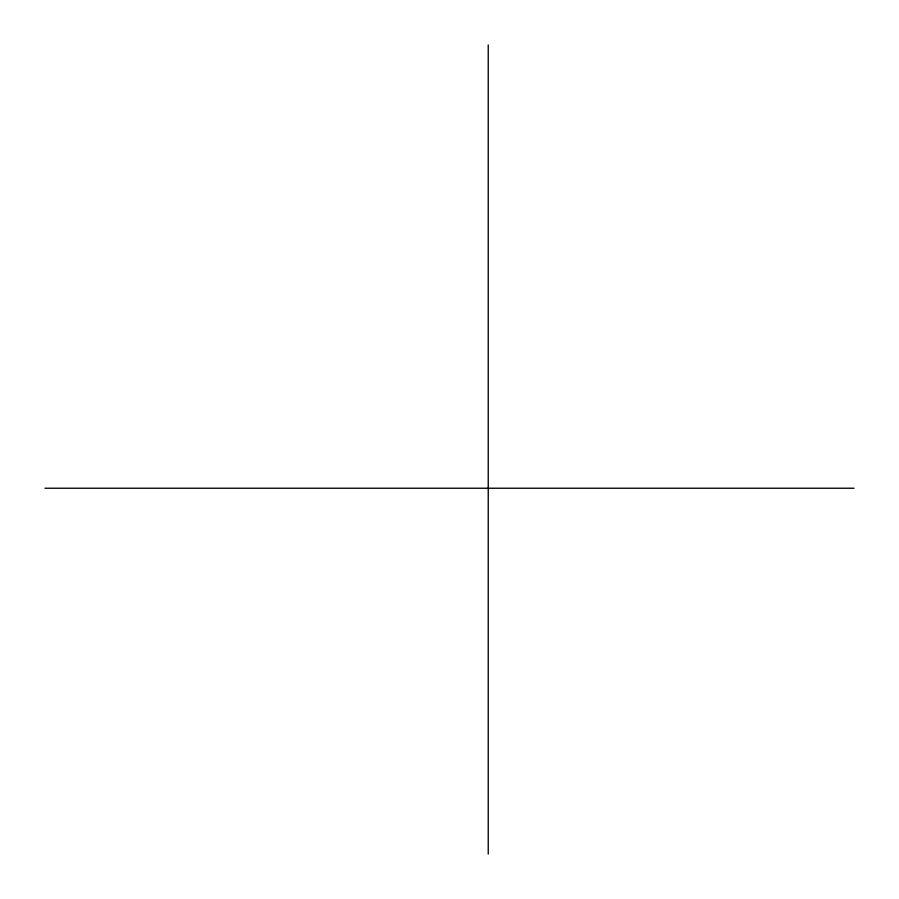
<?xml version="1.0" encoding="UTF-8"?>
<svg xmlns="http://www.w3.org/2000/svg" width="899" height="899" viewBox="0 0 899 899"><rect width="100%" height="100%" fill="white"/><g stroke="black" fill="none" stroke-linecap="round" stroke-linejoin="round"><path stroke-width="1.35" d="M44.95 488.236L854.05 488.236M488.236 44.95L488.236 854.05"/></g></svg>
